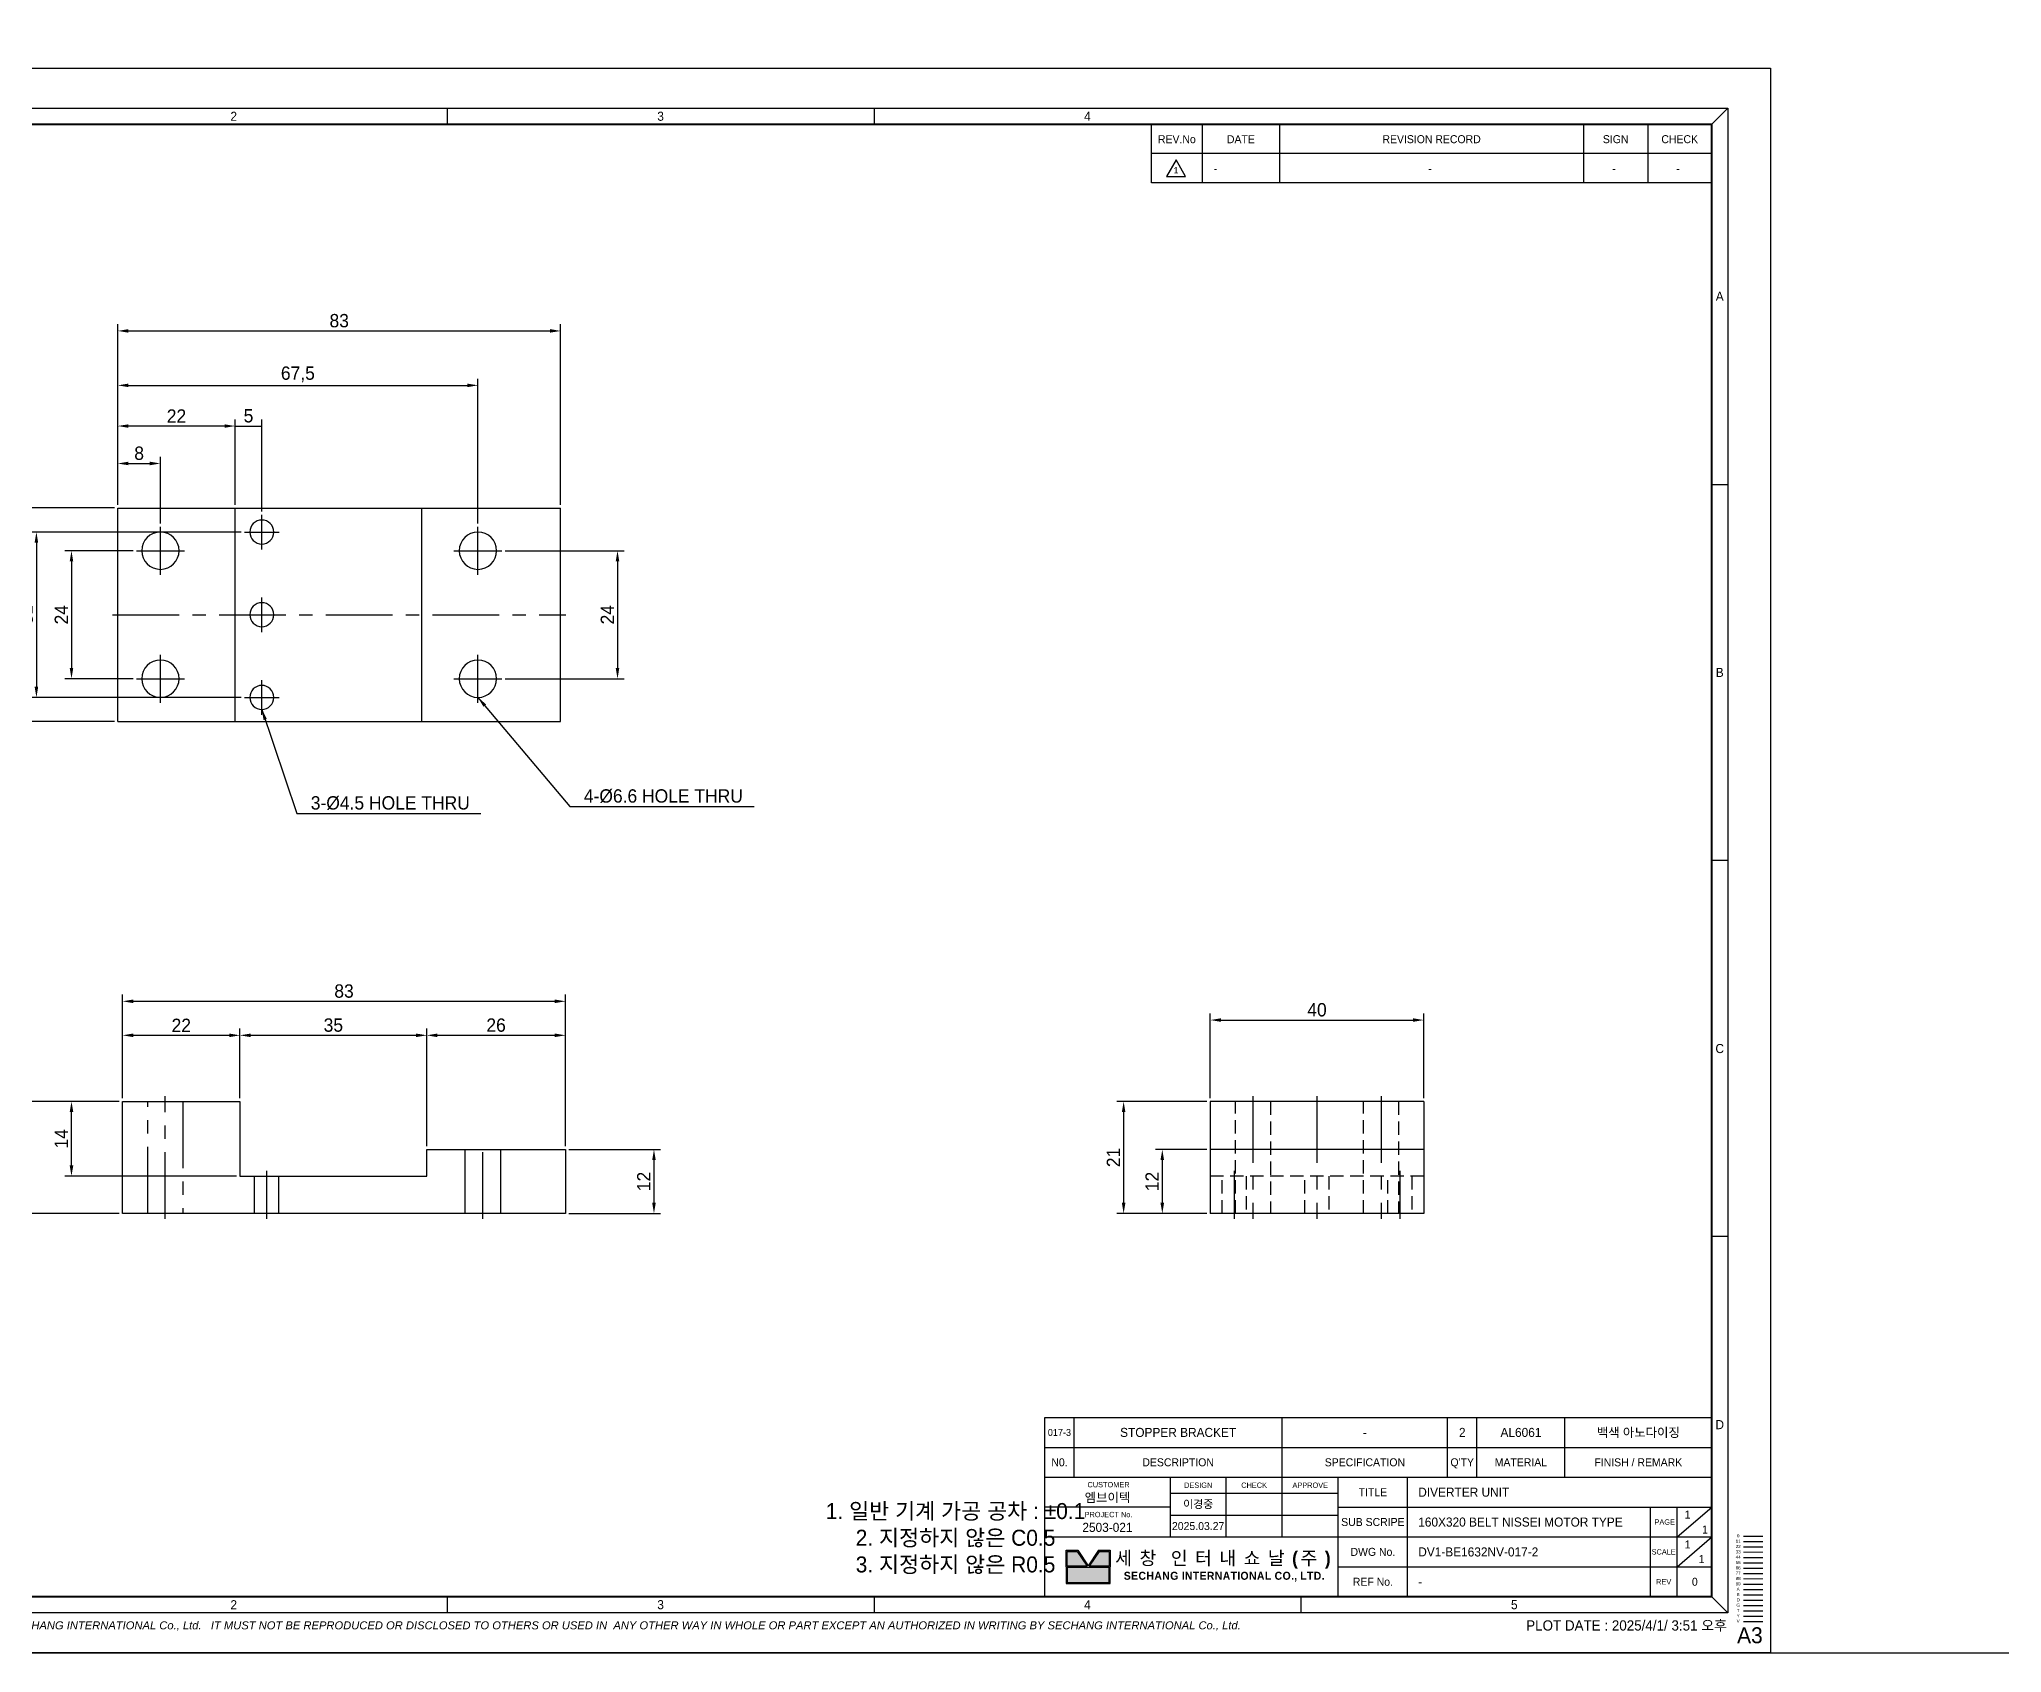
# Model space of a CAD drawing. Header units: inches. Extents: x 0 to 23821, y 0 to 11279.
# Drawn here: x 22208.5 to 22576.3, y 4213.5 to 4515.9 of the extents above; entities that cross this region are included whole.
import ezdxf
from ezdxf.enums import TextEntityAlignment as Align

# ---------------------------------------------------------------- set-up
doc = ezdxf.new("R2010")
doc.units = ezdxf.units.IN
doc.header["$LTSCALE"] = 10
doc.header["$MEASUREMENT"] = 0
for name, pattern in [('CENTER', [2, 1.25, -0.25, 0.25, -0.25]), ('HIDDEN', [0.375, 0.25, -0.125]), ('PHANTOM', [2.5, 1.25, -0.25, 0.25, -0.25, 0.25, -0.25])]:
    doc.linetypes.add(name, pattern=pattern)
doc.layers.get('Defpoints').update_dxf_attribs({"color": 8})
for name, color, linetype in [('11', 1, 'CENTER'), ('22', 2, 'HIDDEN'), ('44', 4, 'Continuous'), ('55', 5, 'Continuous'), ('66', 6, 'PHANTOM'), ('77', 40, 'HIDDEN'), ('99', 181, 'Continuous'), ('A', 8, 'Continuous'), ('B', 123, 'Continuous'), ('D', 3, 'Continuous'), ('G', 231, 'Continuous'), ('T', 3, 'Continuous'), ('V', 1, 'Continuous'), ('Y', 60, 'Continuous')]:
    doc.layers.add(name, color=color, linetype=linetype)
doc.layers.add('33', color=3, linetype='PHANTOM', lineweight=9)
doc.layers.add('88', color=35, linetype='Continuous', lineweight=5)
doc.styles.add('SCI', font='')
doc.styles.get('SCI').set_extended_font_data('Gulim')
doc.dimstyles.new('SCH', dxfattribs={"dimtxt": 2.5, "dimasz": 2, "dimexe": 1.25, "dimexo": 0.625, "dimtad": 1, "dimdec": 8, "dimtxsty": 'SCI', "dimcen": 2.5, "dimclrd": 4, "dimclre": 4, "dimclrt": 7, "dimadec": 8, "dimazin": 2, "dimtfac": 1, "dimtdec": 8, "dimtmove": 0, "dimatfit": 3, "dimfxl": 1, "dimarcsym": 0})

# ---------------------------------------------------------------- blocks, each defined once
blk = doc.blocks.new('A$Ce3cd7df4')
for p, q in [((-20, 0), (-20, -21)), ((20, 0), (-20, 0)), ((20, 0), (20, -21)), ((20, -9), (-20, -9)), ((20, -21), (-20, -21))]:
    blk.add_line(p, q)
at = {"layer": '11'}
for p, q in [((-12, 1), (-12, -22)), ((0, 1), (0, -22)), ((12, 1), (12, -22)), ((-15.5, -13), (-15.5, -22)), ((15.5, -13), (15.5, -22))]:
    blk.add_line(p, q, dxfattribs=at)
at = {"layer": '22'}
for p, q in [((15.3, 0), (15.3, -21)), ((20, -14), (-20, -14)), ((-17.75, -21), (-17.75, -14)), ((-13.25, -14), (-13.25, -21)), ((-2.25, -21), (-2.25, -14)), ((2.25, -14), (2.25, -21)), ((13.25, -21), (13.25, -14)), ((17.75, -14), (17.75, -21))]:
    blk.add_line(p, q, dxfattribs=at)
at = {"layer": '77'}
for p, q in [((-15.3, -21), (-15.3, 0)), ((-8.7, 0), (-8.7, -21)), ((8.7, -21), (8.7, 0))]:
    blk.add_line(p, q, dxfattribs=at)
blk = doc.blocks.new('A$C4e3b2c50')
for p, q in [((-8.12, 8), (-8.12, -32)), ((-8.12, 8), (74.88, 8)), ((13.88, 8), (13.88, -32)), ((48.88, 8), (48.88, -32)), ((74.88, 8), (74.88, -32)), ((-8.12, -32), (74.88, -32))]:
    blk.add_line(p, q)
for centre, radius in [((18.88, 3.5), 2.25), ((-0.12, 0), 3.5), ((59.38, 0), 3.5), ((18.88, -12), 2.25), ((-0.12, -24), 3.5), ((59.38, -24), 3.5), ((18.88, -27.5), 2.25)]:
    blk.add_circle(centre, radius)
at = {"layer": '11'}
for p, q in [((-0.12, 4.5), (-0.12, -4.5)), ((18.88, 6.75), (18.88, 0.25)), ((59.38, 4.5), (59.38, -4.5)), ((-4.62, 0), (4.38, 0)), ((15.63, 3.5), (22.13, 3.5)), ((54.88, 0), (63.88, 0)), ((18.88, -8.75), (18.88, -15.25)), ((-9.12, -12), (75.88, -12)), ((-0.12, -19.5), (-0.12, -28.5)), ((59.38, -19.5), (59.38, -28.5)), ((-4.62, -24), (4.38, -24)), ((18.88, -24.25), (18.88, -30.75)), ((54.88, -24), (63.88, -24)), ((15.63, -27.5), (22.13, -27.5))]:
    blk.add_line(p, q, dxfattribs=at)
blk = doc.blocks.new('cfhmde56347')
for p, q in [((70153.43, -15214.29), (70153.43, -15228.29)), ((70175.43, -15214.29), (70153.43, -15214.29)), ((70175.43, -15235.29), (70175.43, -15214.29)), ((70118.43, -15223.29), (70092.43, -15223.29)), ((70092.43, -15223.29), (70092.43, -15235.29)), ((70118.43, -15228.29), (70118.43, -15223.29)), ((70153.43, -15228.29), (70118.43, -15228.29)), ((70092.43, -15235.29), (70175.43, -15235.29))]:
    blk.add_line(p, q)
at = {"layer": '11'}
for p, q in [((70164.13, -15214.29), (70164.13, -15235.29)), ((70167.43, -15236.29), (70167.43, -15213.29)), ((70170.73, -15235.29), (70170.73, -15214.29)), ((70104.63, -15223.29), (70104.63, -15235.29)), ((70107.93, -15236.29), (70107.93, -15222.29)), ((70111.23, -15235.29), (70111.23, -15223.29)), ((70146.18, -15228.29), (70146.18, -15235.29)), ((70148.43, -15227.29), (70148.43, -15236.29)), ((70150.68, -15235.29), (70150.68, -15228.29))]:
    blk.add_line(p, q, dxfattribs=at)
blk = doc.blocks.new('*D1363')
at = {"color": 4, "lineweight": -2, "transparency": 16777216}
for p, q in [((22223.48, 4316.8), (22205.45, 4316.8)), ((22206.7, 4314.8), (22206.7, 4297.8)), ((22223.48, 4295.8), (22205.45, 4295.8))]:
    blk.add_line(p, q, dxfattribs=at)
at = {"color": 4, "transparency": 16777216}
for points in [[(22206.37, 4314.8), (22207.04, 4314.8), (22206.7, 4316.8)], [(22206.37, 4297.8), (22207.04, 4297.8), (22206.7, 4295.8)]]:
    blk.add_solid(points, dxfattribs=at)
at = {"layer": 'Defpoints', "color": 0, "transparency": 16777216}
for p in [(22224.11, 4316.8), (22206.7, 4295.8), (22224.11, 4295.8)]:
    blk.add_point(p, dxfattribs=at)
at = {"color": 7, "transparency": 16777216, "insert": (22204.79, 4306.3), "char_height": 2.5, "attachment_point": 5, "rotation": 90, "style": 'SCI'}
blk.add_mtext('21', dxfattribs=at)
blk = doc.blocks.new('*D1364')
at = {"color": 4, "lineweight": -2, "transparency": 16777216}
for p, q in [((22223.48, 4316.8), (22213.28, 4316.8)), ((22214.53, 4304.8), (22214.53, 4314.8)), ((22245.48, 4302.8), (22213.28, 4302.8))]:
    blk.add_line(p, q, dxfattribs=at)
at = {"color": 4, "transparency": 16777216}
for points in [[(22214.2, 4314.8), (22214.87, 4314.8), (22214.53, 4316.8)], [(22214.2, 4304.8), (22214.87, 4304.8), (22214.53, 4302.8)]]:
    blk.add_solid(points, dxfattribs=at)
at = {"layer": 'Defpoints', "color": 0, "transparency": 16777216}
for p in [(22214.53, 4316.8), (22224.11, 4316.8), (22246.11, 4302.8)]:
    blk.add_point(p, dxfattribs=at)
at = {"color": 7, "transparency": 16777216, "insert": (22212.62, 4309.8), "char_height": 2.5, "attachment_point": 5, "rotation": 90, "style": 'SCI'}
blk.add_mtext('14', dxfattribs=at)
blk = doc.blocks.new('*D1365')
at = {"color": 4, "lineweight": -2, "transparency": 16777216}
for p, q in [((22307.73, 4307.8), (22324.95, 4307.8)), ((22323.7, 4305.8), (22323.7, 4297.8)), ((22307.73, 4295.8), (22324.95, 4295.8))]:
    blk.add_line(p, q, dxfattribs=at)
at = {"color": 4, "transparency": 16777216}
for points in [[(22323.37, 4305.8), (22324.03, 4305.8), (22323.7, 4307.8)], [(22323.37, 4297.8), (22324.03, 4297.8), (22323.7, 4295.8)]]:
    blk.add_solid(points, dxfattribs=at)
at = {"layer": 'Defpoints', "color": 0, "transparency": 16777216}
for p in [(22307.11, 4307.8), (22307.11, 4295.8), (22323.7, 4295.8)]:
    blk.add_point(p, dxfattribs=at)
at = {"color": 7, "transparency": 16777216, "insert": (22321.79, 4301.8), "char_height": 2.5, "attachment_point": 5, "rotation": 90, "style": 'SCI'}
blk.add_mtext('12', dxfattribs=at)
blk = doc.blocks.new('*D1366')
at = {"color": 4, "lineweight": -2, "transparency": 16777216}
for p, q in [((22224.11, 4317.43), (22224.11, 4330.45)), ((22226.11, 4329.2), (22244.11, 4329.2)), ((22246.11, 4317.43), (22246.11, 4330.45))]:
    blk.add_line(p, q, dxfattribs=at)
at = {"color": 4, "transparency": 16777216}
for points in [[(22226.11, 4329.53), (22226.11, 4328.86), (22224.11, 4329.2)], [(22244.11, 4329.53), (22244.11, 4328.86), (22246.11, 4329.2)]]:
    blk.add_solid(points, dxfattribs=at)
at = {"layer": 'Defpoints', "color": 0, "transparency": 16777216}
for p in [(22246.11, 4329.2), (22224.11, 4316.8), (22246.11, 4316.8)]:
    blk.add_point(p, dxfattribs=at)
at = {"color": 7, "transparency": 16777216, "insert": (22235.11, 4331.07), "char_height": 2.5, "attachment_point": 5, "style": 'SCI'}
blk.add_mtext('22', dxfattribs=at)
blk = doc.blocks.new('*D1391')
at = {"color": 4, "lineweight": -2, "transparency": 16777216}
for p, q in [((22246.11, 4317.43), (22246.11, 4330.45)), ((22248.11, 4329.2), (22279.11, 4329.2)), ((22281.11, 4308.43), (22281.11, 4330.45))]:
    blk.add_line(p, q, dxfattribs=at)
at = {"color": 4, "transparency": 16777216}
for points in [[(22248.11, 4329.53), (22248.11, 4328.86), (22246.11, 4329.2)], [(22279.11, 4329.53), (22279.11, 4328.86), (22281.11, 4329.2)]]:
    blk.add_solid(points, dxfattribs=at)
at = {"layer": 'Defpoints', "color": 0, "transparency": 16777216}
for p in [(22281.11, 4329.2), (22246.11, 4316.8), (22281.11, 4307.8)]:
    blk.add_point(p, dxfattribs=at)
at = {"color": 7, "transparency": 16777216, "insert": (22263.61, 4331.1), "char_height": 2.5, "attachment_point": 5, "style": 'SCI'}
blk.add_mtext('35', dxfattribs=at)
blk = doc.blocks.new('*D1392')
at = {"color": 4, "lineweight": -2, "transparency": 16777216}
for p, q in [((22281.11, 4308.43), (22281.11, 4330.45)), ((22283.11, 4329.2), (22305.11, 4329.2)), ((22307.11, 4308.43), (22307.11, 4330.45))]:
    blk.add_line(p, q, dxfattribs=at)
at = {"color": 4, "transparency": 16777216}
for points in [[(22283.11, 4329.53), (22283.11, 4328.86), (22281.11, 4329.2)], [(22305.11, 4329.53), (22305.11, 4328.86), (22307.11, 4329.2)]]:
    blk.add_solid(points, dxfattribs=at)
at = {"layer": 'Defpoints', "color": 0, "transparency": 16777216}
for p in [(22307.11, 4329.2), (22281.11, 4307.8), (22307.11, 4307.8)]:
    blk.add_point(p, dxfattribs=at)
at = {"color": 7, "transparency": 16777216, "insert": (22294.11, 4331.1), "char_height": 2.5, "attachment_point": 5, "style": 'SCI'}
blk.add_mtext('26', dxfattribs=at)
blk = doc.blocks.new('*D1393')
at = {"color": 4, "lineweight": -2, "transparency": 16777216}
for p, q in [((22224.11, 4317.43), (22224.11, 4336.82)), ((22307.11, 4308.43), (22307.11, 4336.82)), ((22226.11, 4335.57), (22305.11, 4335.57))]:
    blk.add_line(p, q, dxfattribs=at)
at = {"color": 4, "transparency": 16777216}
for points in [[(22226.11, 4335.91), (22226.11, 4335.24), (22224.11, 4335.57)], [(22305.11, 4335.91), (22305.11, 4335.24), (22307.11, 4335.57)]]:
    blk.add_solid(points, dxfattribs=at)
at = {"layer": 'Defpoints', "color": 0, "transparency": 16777216}
for p in [(22307.11, 4335.57), (22224.11, 4316.8), (22307.11, 4307.8)]:
    blk.add_point(p, dxfattribs=at)
at = {"color": 7, "transparency": 16777216, "insert": (22265.61, 4337.48), "char_height": 2.5, "attachment_point": 5, "style": 'SCI'}
blk.add_mtext('83', dxfattribs=at)
blk = doc.blocks.new('*D1394')
at = {"color": 4, "lineweight": -2, "transparency": 16777216}
for p, q in [((22226.08, 4420.04), (22213.28, 4420.04)), ((22214.53, 4418.04), (22214.53, 4398.04)), ((22226.08, 4396.04), (22213.28, 4396.04))]:
    blk.add_line(p, q, dxfattribs=at)
at = {"color": 4, "transparency": 16777216}
for points in [[(22214.2, 4418.04), (22214.86, 4418.04), (22214.53, 4420.04)], [(22214.2, 4398.04), (22214.86, 4398.04), (22214.53, 4396.04)]]:
    blk.add_solid(points, dxfattribs=at)
at = {"layer": 'Defpoints', "color": 0, "transparency": 16777216}
for p in [(22226.71, 4420.04), (22214.53, 4396.04), (22226.71, 4396.04)]:
    blk.add_point(p, dxfattribs=at)
at = {"color": 7, "transparency": 16777216, "insert": (22212.62, 4408.04), "char_height": 2.5, "attachment_point": 5, "rotation": 90, "style": 'SCI'}
blk.add_mtext('24', dxfattribs=at)
blk = doc.blocks.new('*D1395')
at = {"color": 4, "lineweight": -2, "transparency": 16777216}
for p, q in [((22246.33, 4423.54), (22206.71, 4423.54)), ((22207.96, 4421.54), (22207.96, 4394.54)), ((22246.33, 4392.54), (22206.71, 4392.54))]:
    blk.add_line(p, q, dxfattribs=at)
at = {"color": 4, "transparency": 16777216}
for points in [[(22207.62, 4421.54), (22208.29, 4421.54), (22207.96, 4423.54)], [(22207.62, 4394.54), (22208.29, 4394.54), (22207.96, 4392.54)]]:
    blk.add_solid(points, dxfattribs=at)
at = {"layer": 'Defpoints', "color": 0, "transparency": 16777216}
for p in [(22246.96, 4423.54), (22207.96, 4392.54), (22246.96, 4392.54)]:
    blk.add_point(p, dxfattribs=at)
at = {"color": 7, "transparency": 16777216, "insert": (22206.05, 4408.04), "char_height": 2.5, "attachment_point": 5, "rotation": 90, "style": 'SCI'}
blk.add_mtext('31', dxfattribs=at)
blk = doc.blocks.new('*D1396')
at = {"color": 4, "lineweight": -2, "transparency": 16777216}
for p, q in [((22222.58, 4428.04), (22200.13, 4428.04)), ((22201.38, 4426.04), (22201.38, 4390.04)), ((22222.58, 4388.04), (22200.13, 4388.04))]:
    blk.add_line(p, q, dxfattribs=at)
at = {"color": 4, "transparency": 16777216}
for points in [[(22201.05, 4426.04), (22201.72, 4426.04), (22201.38, 4428.04)], [(22201.05, 4390.04), (22201.72, 4390.04), (22201.38, 4388.04)]]:
    blk.add_solid(points, dxfattribs=at)
at = {"layer": 'Defpoints', "color": 0, "transparency": 16777216}
for p in [(22223.21, 4428.04), (22201.38, 4388.04), (22223.21, 4388.04)]:
    blk.add_point(p, dxfattribs=at)
at = {"color": 7, "transparency": 16777216, "insert": (22199.47, 4408.04), "char_height": 2.5, "attachment_point": 5, "rotation": 90, "style": 'SCI'}
blk.add_mtext('40', dxfattribs=at)
blk = doc.blocks.new('*D1397')
at = {"color": 4, "lineweight": -2, "transparency": 16777216}
for p, q in [((22295.83, 4420.04), (22318.12, 4420.04)), ((22316.87, 4418.04), (22316.87, 4398.04)), ((22295.83, 4396.04), (22318.12, 4396.04))]:
    blk.add_line(p, q, dxfattribs=at)
at = {"color": 4, "transparency": 16777216}
for points in [[(22316.53, 4418.04), (22317.2, 4418.04), (22316.87, 4420.04)], [(22316.53, 4398.04), (22317.2, 4398.04), (22316.87, 4396.04)]]:
    blk.add_solid(points, dxfattribs=at)
at = {"layer": 'Defpoints', "color": 0, "transparency": 16777216}
for p in [(22295.21, 4420.04), (22295.21, 4396.04), (22316.87, 4396.04)]:
    blk.add_point(p, dxfattribs=at)
at = {"color": 7, "transparency": 16777216, "insert": (22314.96, 4408.04), "char_height": 2.5, "attachment_point": 5, "rotation": 90, "style": 'SCI'}
blk.add_mtext('24', dxfattribs=at)
blk = doc.blocks.new('*D1398')
at = {"color": 4, "lineweight": -2, "transparency": 16777216}
for p, q in [((22223.21, 4428.66), (22223.21, 4437.63)), ((22225.21, 4436.38), (22229.21, 4436.38)), ((22231.21, 4425.16), (22231.21, 4437.63))]:
    blk.add_line(p, q, dxfattribs=at)
at = {"color": 4, "transparency": 16777216}
for points in [[(22225.21, 4436.72), (22225.21, 4436.05), (22223.21, 4436.38)], [(22229.21, 4436.72), (22229.21, 4436.05), (22231.21, 4436.38)]]:
    blk.add_solid(points, dxfattribs=at)
at = {"layer": 'Defpoints', "color": 0, "transparency": 16777216}
for p in [(22231.21, 4436.38), (22223.21, 4428.04), (22231.21, 4424.54)]:
    blk.add_point(p, dxfattribs=at)
at = {"color": 7, "transparency": 16777216, "insert": (22227.21, 4438.29), "char_height": 2.5, "attachment_point": 5, "style": 'SCI'}
blk.add_mtext('8', dxfattribs=at)
blk = doc.blocks.new('*D1399')
at = {"color": 4, "lineweight": -2, "transparency": 16777216}
for p, q in [((22245.21, 4428.66), (22245.21, 4444.65)), ((22245.21, 4443.4), (22250.21, 4443.4)), ((22250.21, 4427.41), (22250.21, 4444.65))]:
    blk.add_line(p, q, dxfattribs=at)
at = {"layer": 'Defpoints', "color": 0, "transparency": 16777216}
for p in [(22250.21, 4443.4), (22245.21, 4428.04), (22250.21, 4426.79)]:
    blk.add_point(p, dxfattribs=at)
at = {"color": 7, "transparency": 16777216, "insert": (22247.71, 4445.31), "char_height": 2.5, "attachment_point": 5, "style": 'SCI'}
blk.add_mtext('5', dxfattribs=at)
blk = doc.blocks.new('*D1400')
at = {"color": 4, "lineweight": -2, "transparency": 16777216}
for p, q in [((22223.21, 4428.66), (22223.21, 4444.65)), ((22243.21, 4443.4), (22225.21, 4443.4)), ((22245.21, 4428.66), (22245.21, 4444.65))]:
    blk.add_line(p, q, dxfattribs=at)
at = {"color": 4, "transparency": 16777216}
for points in [[(22225.21, 4443.73), (22225.21, 4443.07), (22223.21, 4443.4)], [(22243.21, 4443.73), (22243.21, 4443.07), (22245.21, 4443.4)]]:
    blk.add_solid(points, dxfattribs=at)
at = {"layer": 'Defpoints', "color": 0, "transparency": 16777216}
for p in [(22223.21, 4443.4), (22223.21, 4428.04), (22245.21, 4428.04)]:
    blk.add_point(p, dxfattribs=at)
at = {"color": 7, "transparency": 16777216, "insert": (22234.21, 4445.28), "char_height": 2.5, "attachment_point": 5, "style": 'SCI'}
blk.add_mtext('22', dxfattribs=at)
blk = doc.blocks.new('*D1401')
at = {"color": 4, "lineweight": -2, "transparency": 16777216}
for p, q in [((22223.21, 4428.66), (22223.21, 4452.28)), ((22225.21, 4451.03), (22288.71, 4451.03)), ((22290.71, 4425.16), (22290.71, 4452.28))]:
    blk.add_line(p, q, dxfattribs=at)
at = {"color": 4, "transparency": 16777216}
for points in [[(22225.21, 4451.36), (22225.21, 4450.69), (22223.21, 4451.03)], [(22288.71, 4451.36), (22288.71, 4450.69), (22290.71, 4451.03)]]:
    blk.add_solid(points, dxfattribs=at)
at = {"layer": 'Defpoints', "color": 0, "transparency": 16777216}
for p in [(22290.71, 4451.03), (22223.21, 4428.04), (22290.71, 4424.54)]:
    blk.add_point(p, dxfattribs=at)
at = {"color": 7, "transparency": 16777216, "insert": (22256.96, 4453.09), "char_height": 2.5, "attachment_point": 5, "style": 'SCI'}
blk.add_mtext('67,5', dxfattribs=at)
blk = doc.blocks.new('*D1402')
at = {"color": 4, "lineweight": -2, "transparency": 16777216}
for p, q in [((22223.21, 4428.66), (22223.21, 4462.48)), ((22306.21, 4428.66), (22306.21, 4462.48)), ((22225.21, 4461.23), (22304.21, 4461.23))]:
    blk.add_line(p, q, dxfattribs=at)
at = {"color": 4, "transparency": 16777216}
for points in [[(22225.21, 4461.57), (22225.21, 4460.9), (22223.21, 4461.23)], [(22304.21, 4461.57), (22304.21, 4460.9), (22306.21, 4461.23)]]:
    blk.add_solid(points, dxfattribs=at)
at = {"layer": 'Defpoints', "color": 0, "transparency": 16777216}
for p in [(22306.21, 4461.23), (22223.21, 4428.04), (22306.21, 4428.04)]:
    blk.add_point(p, dxfattribs=at)
at = {"color": 7, "transparency": 16777216, "insert": (22264.71, 4463.14), "char_height": 2.5, "attachment_point": 5, "style": 'SCI'}
blk.add_mtext('83', dxfattribs=at)
blk = doc.blocks.new('*D1403')
at = {"color": 4, "lineweight": -2, "transparency": 16777216}
for p, q in [((22427.96, 4317.43), (22427.96, 4333.31)), ((22467.96, 4317.43), (22467.96, 4333.31)), ((22429.96, 4332.06), (22465.96, 4332.06))]:
    blk.add_line(p, q, dxfattribs=at)
at = {"color": 4, "transparency": 16777216}
for points in [[(22429.96, 4332.39), (22429.96, 4331.73), (22427.96, 4332.06)], [(22465.96, 4332.39), (22465.96, 4331.73), (22467.96, 4332.06)]]:
    blk.add_solid(points, dxfattribs=at)
at = {"layer": 'Defpoints', "color": 0, "transparency": 16777216}
for p in [(22467.96, 4332.06), (22427.96, 4316.8), (22467.96, 4316.8)]:
    blk.add_point(p, dxfattribs=at)
at = {"color": 7, "transparency": 16777216, "insert": (22447.96, 4333.97), "char_height": 2.5, "attachment_point": 5, "style": 'SCI'}
blk.add_mtext('40', dxfattribs=at)
blk = doc.blocks.new('*D1404')
at = {"color": 4, "lineweight": -2, "transparency": 16777216}
for p, q in [((22427.33, 4307.8), (22417.72, 4307.8)), ((22418.97, 4305.8), (22418.97, 4297.8)), ((22427.33, 4295.8), (22417.72, 4295.8))]:
    blk.add_line(p, q, dxfattribs=at)
at = {"color": 4, "transparency": 16777216}
for points in [[(22418.63, 4305.8), (22419.3, 4305.8), (22418.97, 4307.8)], [(22418.63, 4297.8), (22419.3, 4297.8), (22418.97, 4295.8)]]:
    blk.add_solid(points, dxfattribs=at)
at = {"layer": 'Defpoints', "color": 0, "transparency": 16777216}
for p in [(22427.96, 4307.8), (22418.97, 4295.8), (22427.96, 4295.8)]:
    blk.add_point(p, dxfattribs=at)
at = {"color": 7, "transparency": 16777216, "insert": (22417.06, 4301.8), "char_height": 2.5, "attachment_point": 5, "rotation": 90, "style": 'SCI'}
blk.add_mtext('12', dxfattribs=at)
blk = doc.blocks.new('*D1405')
at = {"color": 4, "lineweight": -2, "transparency": 16777216}
for p, q in [((22427.33, 4316.8), (22410.47, 4316.8)), ((22411.72, 4314.8), (22411.72, 4297.8)), ((22427.33, 4295.8), (22410.47, 4295.8))]:
    blk.add_line(p, q, dxfattribs=at)
at = {"color": 4, "transparency": 16777216}
for points in [[(22411.39, 4314.8), (22412.06, 4314.8), (22411.72, 4316.8)], [(22411.39, 4297.8), (22412.06, 4297.8), (22411.72, 4295.8)]]:
    blk.add_solid(points, dxfattribs=at)
at = {"layer": 'Defpoints', "color": 0, "transparency": 16777216}
for p in [(22427.96, 4316.8), (22411.72, 4295.8), (22427.96, 4295.8)]:
    blk.add_point(p, dxfattribs=at)
at = {"color": 7, "transparency": 16777216, "insert": (22409.81, 4306.3), "char_height": 2.5, "attachment_point": 5, "rotation": 90, "style": 'SCI'}
blk.add_mtext('21', dxfattribs=at)
blk = doc.blocks.new('A$C5b8731fd')
for p, q in [((0, 0), (-2.25, -3.9)), ((2.25, -3.9), (0, 0)), ((-2.25, -3.9), (2.25, -3.9))]:
    blk.add_line(p, q)
blk = doc.blocks.new('SECHANG REV')
at = {"color": 7}
blk.add_line((-52.5, 0), (-52.5, 5.5), dxfattribs=at)
at = {"color": 3}
for p, q in [((-43, 5.5), (-43, 0)), ((-28.5, 5.5), (-28.5, 0)), ((28.5, 5.5), (28.5, 0)), ((40.5, 5.5), (40.5, 0)), ((52.5, 5.5), (52.5, 0))]:
    blk.add_line(p, q, dxfattribs=at)
blk.add_line((52.5, 0), (-52.5, 0))
blk = doc.blocks.new('A$Ce02b700d')
h = blk.add_hatch(color=5)
h.dxf.hatch_style = 1
h.paths.add_polyline_path([(145.04, -139), (144.1, -139), (144.1, -140.4), (145.97, -140.4)])
h.paths.add_polyline_path([(148.03, -139), (147.09, -139), (146.16, -140.4), (148.03, -140.4)])
h.paths.add_polyline_path([(148.03, -140.5), (144.1, -140.5), (144.1, -141.9), (148.03, -141.9)])
at = {"color": 2}
for p, q in [((86, -3.75), (86, -5.25)), ((126, -3.75), (126, -5.25)), ((206, -3.75), (204.5, -5.25)), ((86, -143.25), (86, -144.75)), ((126, -143.25), (126, -144.75)), ((166, -143.25), (166, -144.75)), ((204.5, -143.25), (206, -144.75))]:
    blk.add_line(p, q, dxfattribs=at)
at = {"color": 3}
blk.add_line((152, -5.25), (204.5, -5.25), dxfattribs=at)
blk.add_line((152, -5.25), (204.5, -5.25), dxfattribs=at)
for p, q in [((204.5, -39), (206, -39)), ((206, -74.25), (204.5, -74.25)), ((206, -109.5), (204.5, -109.5)), ((142, -126.45), (204.5, -126.45)), ((142, -143.25), (142, -126.45)), ((204.5, -126.45), (204.5, -143.25)), ((142, -129.25), (204.5, -129.25)), ((142, -132.05), (204.5, -132.05)), ((153.75, -132.05), (153.75, -137.65)), ((159, -137.65), (159, -132.05)), ((164.25, -137.65), (164.25, -132.05)), ((169.5, -143.25), (169.5, -132.05)), ((153.75, -133.55), (169.5, -133.55)), ((198.75, -143.25), (198.75, -134.85)), ((201.25, -137.65), (204.5, -134.85)), ((201.25, -143.25), (201.25, -134.85)), ((142, -137.65), (204.5, -137.65)), ((201.25, -140.45), (204.5, -137.65)), ((207.48, -137.56), (209.29, -137.56)), ((144, -140.45), (144, -138.9)), ((144, -138.9), (145.1, -138.9)), ((144.1, -140.4), (144.1, -139)), ((144.1, -139), (145.04, -139)), ((145.04, -139), (145.97, -140.4)), ((145.1, -138.9), (146.07, -140.36)), ((147.04, -138.9), (146.07, -140.36)), ((147.09, -139), (146.16, -140.4)), ((147.04, -138.9), (148.13, -138.9)), ((147.09, -139), (148.03, -139)), ((148.03, -139), (148.03, -140.4)), ((148.13, -138.9), (148.13, -140.45)), ((144, -140.45), (144, -142)), ((145.97, -140.4), (144.1, -140.4)), ((148.03, -140.5), (144.1, -140.5)), ((144.1, -140.5), (144.1, -141.9)), ((148.03, -140.4), (146.16, -140.4)), ((148.03, -141.9), (148.03, -140.5)), ((148.13, -142), (148.13, -140.45)), ((142, -143.25), (204.5, -143.25)), ((144, -142), (148.13, -142)), ((144.1, -141.9), (148.03, -141.9))]:
    blk.add_line(p, q)
at = {"color": 1}
blk.add_lwpolyline([(0, 0), (210, 0), (210, -148.5), (0, -148.5)], close=True, dxfattribs=at)
at = {"color": 2}
blk.add_lwpolyline([(6, -3.75), (206, -3.75), (206, -144.75), (6, -144.75)], close=True, dxfattribs=at)
at = {"const_width": 0.2}
blk.add_lwpolyline([(7.5, -5.25), (204.5, -5.25), (204.5, -143.25), (7.5, -143.25)], close=True, dxfattribs=at)
at = {"layer": '11'}
blk.add_line((207.48, -138.06), (209.29, -138.06), dxfattribs=at)
at = {"layer": '22'}
blk.add_line((207.48, -138.56), (209.29, -138.56), dxfattribs=at)
at = {"layer": '33'}
blk.add_line((207.48, -139.06), (209.29, -139.06), dxfattribs=at)
at = {"layer": '44'}
blk.add_line((207.48, -139.56), (209.29, -139.56), dxfattribs=at)
at = {"layer": '55'}
blk.add_line((207.48, -140.06), (209.29, -140.06), dxfattribs=at)
at = {"layer": '66'}
blk.add_line((207.48, -140.56), (209.29, -140.56), dxfattribs=at)
at = {"layer": '77'}
blk.add_line((207.48, -141.06), (209.29, -141.06), dxfattribs=at)
at = {"layer": '88'}
blk.add_line((207.48, -141.56), (209.29, -141.56), dxfattribs=at)
at = {"layer": '99'}
blk.add_line((207.48, -142.06), (209.29, -142.06), dxfattribs=at)
at = {"layer": 'A'}
blk.add_line((207.48, -142.56), (209.29, -142.56), dxfattribs=at)
at = {"layer": 'B'}
blk.add_line((207.48, -143.06), (209.29, -143.06), dxfattribs=at)
at = {"layer": 'D'}
for p, q in [((144.75, -129.25), (144.75, -126.45)), ((164.25, -129.25), (164.25, -126.45)), ((179.75, -129.25), (179.75, -126.45)), ((182.5, -129.25), (182.5, -126.45)), ((190.75, -129.25), (190.75, -126.45)), ((144.75, -132.05), (144.75, -129.25)), ((164.25, -132.05), (164.25, -129.25)), ((179.75, -132.05), (179.75, -129.25)), ((182.5, -132.05), (182.5, -129.25)), ((190.75, -132.05), (190.75, -129.25)), ((176, -143.25), (176, -132.05)), ((153.75, -134.85), (142, -134.85)), ((153.75, -135.6), (169.5, -135.6)), ((169.5, -134.85), (204.5, -134.85)), ((169.5, -140.45), (204.5, -140.45)), ((207.48, -143.56), (209.29, -143.56))]:
    blk.add_line(p, q, dxfattribs=at)
at = {"layer": 'G'}
blk.add_line((207.48, -144.06), (209.29, -144.06), dxfattribs=at)
at = {"layer": 'T'}
blk.add_line((207.48, -144.56), (209.29, -144.56), dxfattribs=at)
at = {"layer": 'V'}
blk.add_line((207.48, -145.56), (209.29, -145.56), dxfattribs=at)
at = {"layer": 'Y'}
blk.add_line((207.48, -145.06), (209.29, -145.06), dxfattribs=at)
for name, p, xscale, yscale, zscale in [('SECHANG REV', (178.25, -8), 0.5, 0.5, 0.5), ('SECHANG REV', (178.25, -10.75), 0.5, 0.5, 0.5), ('A$C5b8731fd', (154.3, -8.58), 0.3999999999999999, 0.3999999999999999, 0.3999999999999999)]:
    blk.add_blockref(name, p, dxfattribs=dict(xscale=xscale, yscale=yscale, zscale=zscale))
at = {"style": 'SCI'}
for p in [(157.84, -9.77), (177.93, -9.77), (195.18, -9.77), (201.18, -9.77)]:
    blk.add_text('-', height=0.75, dxfattribs=at).set_placement(p)
for s, height, p in [('N0.', 0.75, (143.38, -130.65)), ('DESCRIPTION', 0.75, (154.5, -130.65)), ('SPECIFICATION', 0.75, (172, -130.65)), ("Q'TY", 0.75, (181.12, -130.65)), ('MATERIAL', 0.75, (186.62, -130.65)), ('FINISH / REMARK', 0.75, (197.62, -130.65)), ('이경중', 0.75, (156.38, -134.57)), ('0', 0.3, (206.98, -137.54))]:
    blk.add_text(s, height=height, dxfattribs=at).set_placement(p, align=Align.MIDDLE_CENTER)
at = {"linetype": 'Continuous', "style": 'SCI'}
blk.add_text('PLOT DATE : 2025/4/1/ 3:51 오후', height=0.96, dxfattribs=at).set_placement((205.93, -146.42), align=Align.RIGHT)
at = {"color": 2, "style": 'SCI'}
blk.add_text('A3', height=1.5, dxfattribs=at).set_placement((209.28, -148.06), align=Align.BOTTOM_RIGHT)
at = {"color": 2, "attachment_point": 5, "style": 'SCI'}
for s, insert, char_height, width in [('2', (66, -4.5), 0.85, 40), ('3', (106, -4.5), 0.85, 40), ('4', (146, -4.5), 0.85, 40), ('A', (205.25, -21.37), 0.85, 1.5), ('B', (205.25, -56.62), 0.85, 1.5), ('C', (205.25, -91.88), 0.85, 1.5), ('D', (205.25, -127.12), 0.85, 1.5), ('1. 일반 기계 가공 공차 : ±0.1\\P2. 지정하지 않은 C0.5\\P3. 지정하지 않은 R0.5', (133.64, -137.8), 1.5, 41.7909), ('2', (66, -144), 0.85, 40), ('3', (106, -144), 0.85, 40), ('4', (146, -144), 0.85, 40), ('5', (186, -144), 0.85, 40)]:
    blk.add_mtext(s, dxfattribs=dict(at, insert=insert, char_height=char_height, width=width))
at = {"style": 'SCI'}
for s, insert, char_height, width, attachment_point in [('REV.No', (154.38, -6.65), 0.75, 4.75, 5), ('DATE', (160.38, -6.65), 0.75, 7.25, 5), ('REVISION RECORD', (178.25, -6.65), 0.75, 28.5, 5), ('SIGN', (195.5, -6.65), 0.75, 6, 5), ('CHECK', (201.5, -6.65), 0.75, 6, 5), ('{\\fGulim|b0|i0|c129|p50;1}', (154.3, -9.56), 0.6, 1.8015, 5), (' CUSTOMER', (147.88, -132.75), 0.5, 11.75, 5), ('DESIGN', (156.38, -132.8), 0.5, 5.25, 5), ('CHECK', (161.62, -132.8), 0.5, 5.25, 5), ('APPROVE', (166.88, -132.8), 0.5, 5.25, 5), ('TITLE', (172.75, -133.45), 0.75, 6.5, 5), (' PROJECT No.', (147.88, -135.55), 0.5, 11.75, 5), ('SUB SCRIPE', (172.75, -136.25), 0.75, 6.5, 5), (' PAGE', (200, -136.25), 0.5, 2.5, 5), ('\\pi0.71363;1', (201.25, -135.55), 0.75, 1.625, 4), ('\\pi0.71363;1', (202.88, -136.95), 0.75, 1.625, 4), ('{\\fGulim|b1|i0|c129|p50;\\T1.45;세창 인터내쇼날(주)}', (158.82, -139.82), 1.25, 19.3667, 5), ('DWG No.', (172.75, -139.05), 0.75, 6.5, 5), ('SCALE', (200, -139.05), 0.5, 2.5, 5), ('\\pi0.71363;1', (201.25, -138.35), 0.75, 1.625, 4), ('{\\fGulim|b1|i0|c129|p50;\\T1.05;SECHANG INTERNATIONAL CO., LTD.}', (158.82, -141.37), 0.75, 19.3667, 5), ('REF No.', (172.75, -141.85), 0.75, 6.5, 5), ('REV', (200, -141.85), 0.5, 2.5, 5)]:
    blk.add_mtext(s, dxfattribs=dict(at, insert=insert, char_height=char_height, width=width, attachment_point=attachment_point))
at = {"color": 3, "insert": (6, -146), "char_height": 0.75, "width": 200.0119, "attachment_point": 4, "style": 'SCI'}
blk.add_mtext('{\\fArial|b0|i1|c0|p34;THIS DRAWING CONTAINS CONFIDENTIAL INFORMATION PROPRIETARY TO SECHANG INTERNATIONAL Co., Ltd.   IT MUST NOT BE REPRODUCED OR DISCLOSED TO OTHERS OR USED IN  ANY OTHER WAY IN WHOLE OR PART EXCEPT AN AUTHORIZED IN WRITING BY SECHANG INTERNATIONAL Co., Ltd.  }', dxfattribs=at)
at = {"layer": '11', "style": 'SCI'}
blk.add_text('11', height=0.3, dxfattribs=at).set_placement((206.98, -138.04), align=Align.MIDDLE_CENTER)
at = {"layer": '22', "style": 'SCI'}
blk.add_text('22', height=0.3, dxfattribs=at).set_placement((206.98, -138.54), align=Align.MIDDLE_CENTER)
at = {"layer": '33', "style": 'SCI'}
blk.add_text('33', height=0.3, dxfattribs=at).set_placement((206.98, -139.04), align=Align.MIDDLE_CENTER)
at = {"layer": '44', "style": 'SCI'}
blk.add_text('44', height=0.3, dxfattribs=at).set_placement((206.98, -139.54), align=Align.MIDDLE_CENTER)
at = {"layer": '55', "style": 'SCI'}
blk.add_text('55', height=0.3, dxfattribs=at).set_placement((206.98, -140.04), align=Align.MIDDLE_CENTER)
at = {"layer": '66', "style": 'SCI'}
blk.add_text('66', height=0.3, dxfattribs=at).set_placement((206.98, -140.54), align=Align.MIDDLE_CENTER)
at = {"layer": '77', "style": 'SCI'}
blk.add_text('77', height=0.3, dxfattribs=at).set_placement((206.98, -141.04), align=Align.MIDDLE_CENTER)
at = {"layer": '88', "style": 'SCI'}
blk.add_text('88', height=0.3, dxfattribs=at).set_placement((206.98, -141.54), align=Align.MIDDLE_CENTER)
at = {"layer": '99', "style": 'SCI'}
blk.add_text('99', height=0.3, dxfattribs=at).set_placement((206.98, -142.04), align=Align.MIDDLE_CENTER)
at = {"layer": 'A', "style": 'SCI'}
blk.add_text('A', height=0.3, dxfattribs=at).set_placement((206.98, -142.54), align=Align.MIDDLE_CENTER)
at = {"layer": 'B', "style": 'SCI'}
blk.add_text('B', height=0.3, dxfattribs=at).set_placement((206.98, -143.04), align=Align.MIDDLE_CENTER)
at = {"layer": 'D', "style": 'SCI'}
blk.add_text('D', height=0.3, dxfattribs=at).set_placement((206.98, -143.54), align=Align.MIDDLE_CENTER)
at = {"layer": 'G', "style": 'SCI'}
blk.add_text('G', height=0.3, dxfattribs=at).set_placement((206.98, -144.04), align=Align.MIDDLE_CENTER)
at = {"layer": 'T', "style": 'SCI'}
blk.add_text('T', height=0.3, dxfattribs=at).set_placement((206.98, -144.54), align=Align.MIDDLE_CENTER)
at = {"layer": 'V', "style": 'SCI'}
blk.add_text('V', height=0.3, dxfattribs=at).set_placement((206.98, -145.54), align=Align.MIDDLE_CENTER)
at = {"layer": 'Y', "style": 'SCI'}
blk.add_text('Y', height=0.3, dxfattribs=at).set_placement((206.98, -145.04), align=Align.MIDDLE_CENTER)

msp = doc.modelspace()

# ---------------------------------------------------------------- linework, layer by layer
msp.add_lwpolyline([(21288.32086274, 4213.4621525), (23254.29252929, 4213.4621525), (23254.29252929, 5601.87751627), (21288.32086274, 5601.87751627)], close=True)

# ---------------------------------------------------------------- block references
at = {"xscale": 2, "yscale": 2, "zscale": 2}
msp.add_blockref('A$Ce02b700d', (22112.93894044, 4510.4621525), dxfattribs=at)
at = {"xscale": -1, "rotation": 180}
msp.add_blockref('A$C4e3b2c50', (22231.32105287, 4396.03868068), dxfattribs=at)
at = {"xscale": -1}
msp.add_blockref('cfhmde56347', (92399.53985992, 19531.08849596), dxfattribs=at)
msp.add_blockref('A$Ce3cd7df4', (22447.95797598, 4316.80249381))

# ---------------------------------------------------------------- texts
at = {"style": 'SCI'}
for s, height, p in [('STOPPER BRACKET', 1.7, (22421.93894044, 4254.7621525)), ('2', 1.7, (22475.18894044, 4254.7621525)), ('AL6061', 1.7, (22486.18894044, 4254.7621525)), ('백색 아노다이징', 1.7, (22508.18894044, 4254.7621525)), ('017-3', 1.3, (22399.68894044, 4254.7621525)), ('-', 1.7, (22456.93894044, 4254.7621525)), ('엠브이텍', 1.7, (22408.68894044, 4242.56572651)), ('2503-021', 1.7, (22408.68894044, 4236.96572651)), ('2025.03.27', 1.5, (22425.68894044, 4237.2121525)), ('1', 1.5, (22520.03516017, 4231.02772756))]:
    msp.add_text(s, height=height, dxfattribs=at).set_placement(p, align=Align.MIDDLE_CENTER)
for s, p in [('DIVERTER UNIT', (22466.93894044, 4243.5621525)), ('160X320 BELT NISSEI MOTOR TYPE', (22466.93894044, 4237.9621525)), ('DV1-BE1632NV-017-2', (22466.93894044, 4232.3621525)), ('-', (22466.93894044, 4226.7621525))]:
    msp.add_text(s, height=1.7, dxfattribs=at).set_placement(p, align=Align.MIDDLE_LEFT)
at = {"color": 7, "char_height": 2.5, "attachment_point": 7, "style": 'SCI'}
for s, insert in [('3-%%C4.5 HOLE THRU', (22259.37883645, 4371.42504191)), ('4-%%c6.6 HOLE THRU', (22310.55636544, 4372.72120542))]:
    msp.add_mtext(s, dxfattribs=dict(at, insert=insert))
at = {"insert": (22515.43894044, 4226.7621525), "char_height": 1.5, "width": 6.5, "attachment_point": 4, "style": 'SCI'}
msp.add_mtext('\\pi2.78862;0', dxfattribs=at)

# ---------------------------------------------------------------- dimensions: what is measured, and where the dimension line sits
for base, p1, p2, override, picture, middle in [((22306.2051982453, 4461.2324772014), (22223.2051982453, 4428.0386806775), (22306.2051982453, 4428.0386806775), {"dimcen": 1}, '*D1402', (22264.7051982453, 4463.1391017021)), ((22290.7051982453, 4451.0278058779), (22223.2051982453, 4428.0386806775), (22290.7051982453, 4424.5386806775), {"dimcen": 1}, '*D1401', (22256.9551982453, 4453.0892239871)), ((22223.2051982453, 4443.400649494), (22245.2051982453, 4428.0386806775), (22223.2051982453, 4428.0386806775), {"dimcen": 1}, '*D1400', (22234.2051982453, 4445.2789783888)), ((22250.2051982453, 4443.400649494), (22245.2051982453, 4428.0386806775), (22250.2051982453, 4426.7886806775), {"dimcen": 1}, '*D1399', (22247.7051982453, 4445.3056095472)), ((22231.2051982453, 4436.3834603814), (22223.2051982453, 4428.0386806775), (22231.2051982453, 4424.5386806775), {"dimcen": 1}, '*D1398', (22227.2051982453, 4438.2900848821)), ((22307.1076959327, 4335.5717067538), (22224.1076959327, 4316.8024938077), (22307.1076959327, 4307.8024938077), {"dimcen": 1}, '*D1393', (22265.6076959327, 4337.4783312544)), ((22467.9579759777, 4332.0592300772), (22427.9579759777, 4316.8024938077), (22467.9579759777, 4316.8024938077), {"dimcen": 1}, '*D1403', (22447.9579759777, 4333.9675190252)), ((22246.1076959327, 4329.1955612378), (22224.1076959327, 4316.8024938077), (22246.1076959327, 4316.8024938077), {"dimcen": 1}, '*D1366', (22235.1076959327, 4331.0738901326)), ((22281.1076959327, 4329.1955612378), (22246.1076959327, 4316.8024938077), (22281.1076959327, 4307.8024938077), {"dimcen": 1, "dimtmove": 1}, '*D1391', (22263.6076959327, 4331.1021857385)), ((22307.1076959327, 4329.1955612378), (22281.1076959327, 4307.8024938077), (22307.1076959327, 4307.8024938077), {"dimcen": 1, "dimtmove": 1}, '*D1392', (22294.1076959327, 4331.1021857385))]:
    dim = msp.add_linear_dim(base=base, p1=p1, p2=p2, dimstyle='SCH', override=override)
    dim.commit()
    dim.dimension.update_dxf_attribs({"geometry": picture, "text_midpoint": middle})
for base, p1, p2, picture, middle in [((22201.3828251368, 4388.0386806775), (22223.2051982453, 4428.0386806775), (22223.2051982453, 4388.0386806775), '*D1396', (22199.4745361888, 4408.0386806775)), ((22207.9567323428, 4392.5386806775), (22246.9551982453, 4423.5386806775), (22246.9551982453, 4392.5386806775), '*D1395', (22206.0467789473, 4408.0386806775)), ((22214.5305936038, 4396.0386806775), (22226.7051982453, 4420.0386806775), (22226.7051982453, 4396.0386806775), '*D1394', (22212.6223046557, 4408.0386806775)), ((22316.8670438328, 4396.0386806775), (22295.2051982453, 4420.0386806775), (22295.2051982453, 4396.0386806775), '*D1397', (22314.9587548847, 4408.0386806775)), ((22206.702386998, 4295.8024938077), (22224.1076959327, 4316.8024938077), (22224.1076959327, 4295.8024938077), '*D1363', (22204.7924336025, 4306.3024938077)), ((22214.5330746356, 4316.8024938077), (22246.1076959327, 4302.8024938077), (22224.1076959327, 4316.8024938077), '*D1364', (22212.6231212401, 4309.8024938077)), ((22411.722264345, 4295.8024938077), (22427.9579759777, 4316.8024938077), (22427.9579759777, 4295.8024938077), '*D1405', (22409.8123109495, 4306.3024938077)), ((22323.6996215743, 4295.8024938077), (22307.1076959327, 4307.8024938077), (22307.1076959327, 4295.8024938077), '*D1365', (22321.7896681789, 4301.8024938077)), ((22418.9668311971, 4295.8024938077), (22427.9579759777, 4307.8024938077), (22427.9579759777, 4295.8024938077), '*D1404', (22417.0568778016, 4301.8024938077))]:
    dim = msp.add_linear_dim(base=base, p1=p1, p2=p2, angle=90, dimstyle='SCH', override={"dimcen": 1})
    dim.commit()
    dim.dimension.update_dxf_attribs({"geometry": picture, "text_midpoint": middle})

# ---------------------------------------------------------------- leaders
at = {"annotation_type": 0, "has_hookline": 1, "hookline_direction": 0}
for points, text_width in [([(22290.70519825, 4392.53868068), (22307.93136544, 4372.09620542), (22309.93136544, 4372.09620542)], 31.92743009), ([(22250.20519825, 4390.28868068), (22256.75383645, 4370.80004191), (22258.75383645, 4370.80004191)], 31.85419441)]:
    msp.add_leader(points, dimstyle='SCH', override={"dimgap": 0.625, "dimtad": 1, "dimcen": 1}, dxfattribs=dict(at, text_width=text_width))

doc.saveas('drawing.dxf')
